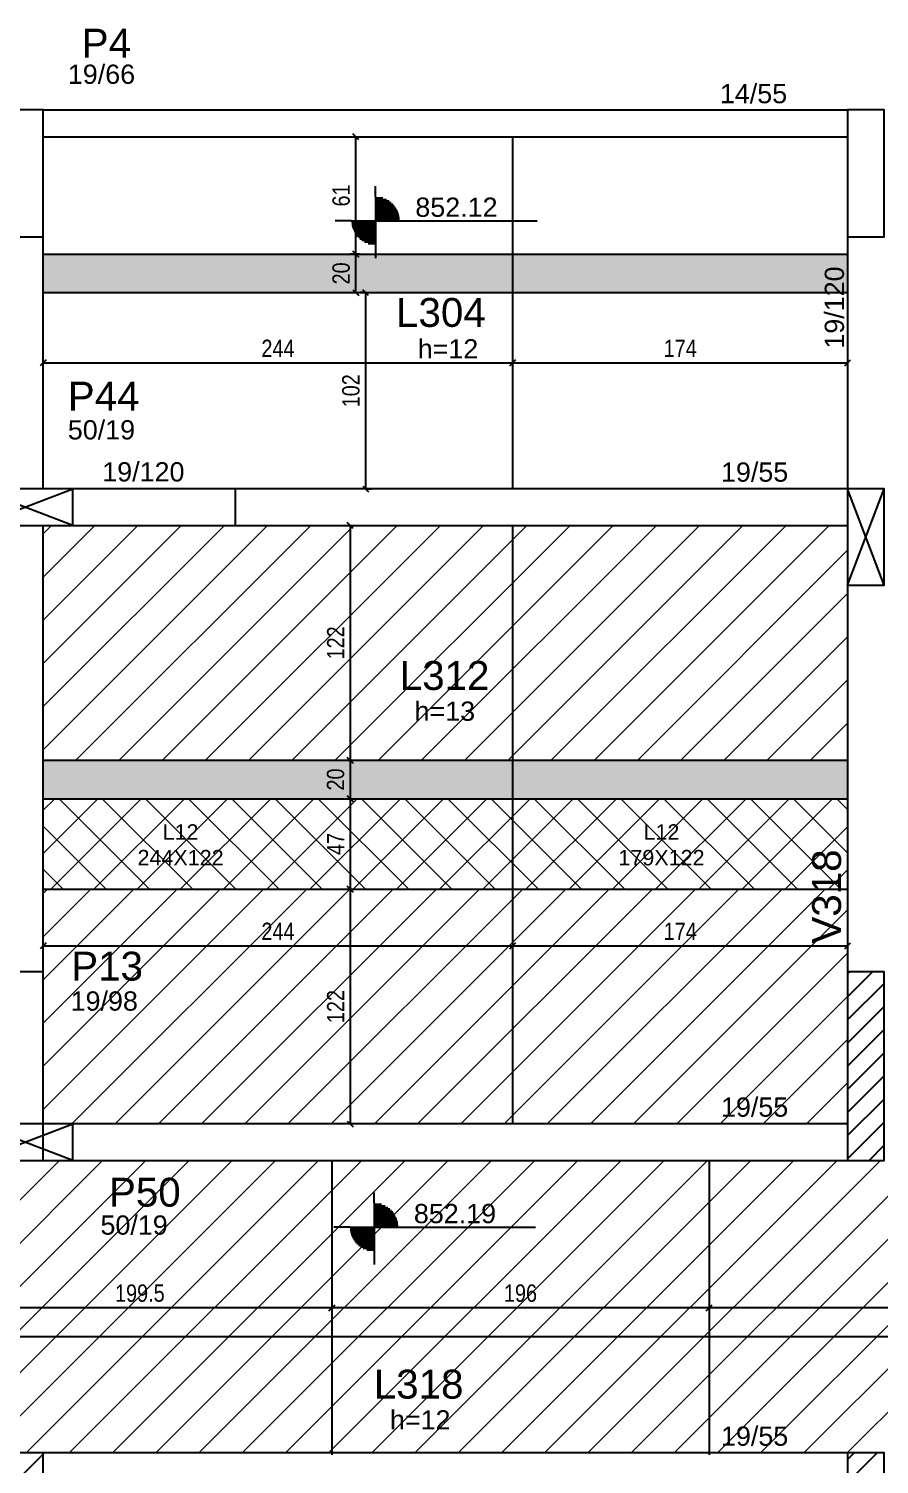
# Model space of a CAD drawing. Header units: millimetres. Extents: x 2659 to 6265, y 1520 to 2860.
# Drawn here: x 4034 to 4476, y 2104 to 2850 of the extents above; entities that cross this region are included whole.
import ezdxf

# ---------------------------------------------------------------- set-up
doc = ezdxf.new("R2010")
doc.units = ezdxf.units.MM
for name, color, linetype in [('1', 1, 'Continuous'), ('3', 3, 'Continuous'), ('4', 4, 'Continuous'), ('7', 7, 'Continuous'), ('AUX00', 7, 'Continuous'), ('Painéis', 200, 'Continuous')]:
    doc.layers.add(name, color=color, linetype=linetype)
doc.layers.add('Hachura', color=251, linetype='Continuous', lineweight=9)
doc.layers.add('REAPROVEITAMENTO', color=251, linetype='Continuous', lineweight=9)
doc.styles.add('COTA TECNICA-50', font='techl___.ttf', dxfattribs={"height": 9})
doc.styles.get("Standard").update_dxf_attribs({"font": 'arial.ttf'})
doc.dimstyles.new('COTA PAINEL-50', dxfattribs={"dimtxt": 9, "dimasz": 3, "dimexe": 3, "dimexo": 3, "dimgap": 3, "dimtad": 1, "dimdec": 1, "dimzin": 12, "dimdsep": 46, "dimtxsty": 'COTA TECNICA-50', "dimblk1": 'OBLIQUE', "dimblk2": 'OBLIQUE', "dimsah": 1, "dimcen": 0.9, "dimclrd": 4, "dimclre": 4, "dimclrt": 240, "dimadec": 1, "dimazin": 3, "dimtfac": 1, "dimtdec": 1, "dimtmove": 0, "dimatfit": 3, "dimfxl": 1, "dimtolj": 1, "dimtzin": 12, "dimarcsym": 0})

# ---------------------------------------------------------------- blocks, each defined once
blk = doc.blocks.new('_Oblique')
at = {"color": 0, "linetype": 'ByBlock', "lineweight": -2}
blk.add_line((-0.5, -0.5), (0.5, 0.5), dxfattribs=at)
blk = doc.blocks.new('*D121')
at = {"layer": 'Defpoints', "color": 0, "transparency": 16777216}
for p in [(4387.07, 2185.32), (4387.07, 2185.32), (4631.07, 2185.32)]:
    blk.add_point(p, dxfattribs=at)
at = {"layer": 'Painéis', "color": 4, "lineweight": -2, "transparency": 16777216}
blk.add_line((4631.07, 2185.32), (4387.07, 2185.32), dxfattribs=at)
at = {"layer": 'Painéis', "color": 4, "lineweight": -2, "transparency": 16777216, "xscale": 3, "yscale": 3, "zscale": 3, "rotation": 180}
blk.add_blockref('_Oblique', (4387.07, 2185.32), dxfattribs=at)
at = {"layer": 'Painéis', "color": 4, "lineweight": -2, "transparency": 16777216, "xscale": 3, "yscale": 3, "zscale": 3}
blk.add_blockref('_Oblique', (4631.07, 2185.32), dxfattribs=at)
at = {"layer": 'Painéis', "color": 240, "transparency": 16777216, "insert": (4509.07, 2192.88), "char_height": 9, "attachment_point": 5, "style": 'COTA TECNICA-50'}
blk.add_mtext('\\A1;244', dxfattribs=at)
blk = doc.blocks.new('*D122')
at = {"layer": 'Defpoints', "color": 0, "transparency": 16777216}
for p in [(4191.07, 2185.32), (4191.07, 2185.32), (4387.07, 2185.32)]:
    blk.add_point(p, dxfattribs=at)
at = {"layer": 'Painéis', "color": 4, "lineweight": -2, "transparency": 16777216}
blk.add_line((4387.07, 2185.32), (4191.07, 2185.32), dxfattribs=at)
at = {"layer": 'Painéis', "color": 4, "lineweight": -2, "transparency": 16777216, "xscale": 3, "yscale": 3, "zscale": 3, "rotation": 180}
blk.add_blockref('_Oblique', (4191.07, 2185.32), dxfattribs=at)
at = {"layer": 'Painéis', "color": 4, "lineweight": -2, "transparency": 16777216, "xscale": 3, "yscale": 3, "zscale": 3}
blk.add_blockref('_Oblique', (4387.07, 2185.32), dxfattribs=at)
at = {"layer": 'Painéis', "color": 240, "transparency": 16777216, "insert": (4289.07, 2192.94), "char_height": 9, "attachment_point": 5, "style": 'COTA TECNICA-50'}
blk.add_mtext('\\A1;196', dxfattribs=at)
blk = doc.blocks.new('*D208')
at = {"color": 4, "lineweight": -2, "transparency": 16777216}
for p, q in [((3991.57, 2187.71), (3991.57, 2188.32)), ((4191.07, 2185.32), (3991.57, 2185.32))]:
    blk.add_line(p, q, dxfattribs=at)
at = {"layer": 'Defpoints', "color": 0, "transparency": 16777216}
for p in [(3991.57, 2185.32), (3991.57, 2184.71), (4191.07, 2185.32)]:
    blk.add_point(p, dxfattribs=at)
at = {"color": 4, "lineweight": -2, "transparency": 16777216, "xscale": 3, "yscale": 3, "zscale": 3, "rotation": 180}
blk.add_blockref('_Oblique', (3991.57, 2185.32), dxfattribs=at)
at = {"color": 4, "lineweight": -2, "transparency": 16777216, "xscale": 3, "yscale": 3, "zscale": 3}
blk.add_blockref('_Oblique', (4191.07, 2185.32), dxfattribs=at)
at = {"color": 240, "transparency": 16777216, "insert": (4091.32, 2192.94), "char_height": 9, "attachment_point": 5, "style": 'COTA TECNICA-50'}
blk.add_mtext('\\A1;199.5', dxfattribs=at)
blk = doc.blocks.new('*D7')
at = {"layer": 'Defpoints', "color": 0, "transparency": 16777216}
for p in [(4200.62, 2591.94), (4200.62, 2469.94), (4200.62, 2469.94)]:
    blk.add_point(p, dxfattribs=at)
at = {"layer": 'Painéis', "color": 4, "lineweight": -2, "transparency": 16777216}
blk.add_line((4200.62, 2591.94), (4200.62, 2469.94), dxfattribs=at)
at = {"layer": 'Painéis', "color": 4, "lineweight": -2, "transparency": 16777216, "xscale": 3, "yscale": 3, "zscale": 3}
for p, rotation in [((4200.62, 2591.94), 90), ((4200.62, 2469.94), 270)]:
    blk.add_blockref('_Oblique', p, dxfattribs=dict(at, rotation=rotation))
at = {"layer": 'Painéis', "color": 240, "transparency": 16777216, "insert": (4193.07, 2530.94), "char_height": 9, "attachment_point": 5, "rotation": 90, "style": 'COTA TECNICA-50'}
blk.add_mtext('\\A1;122', dxfattribs=at)
blk = doc.blocks.new('*D8')
at = {"layer": 'Defpoints', "color": 0, "transparency": 16777216}
for p in [(4200.62, 2469.94), (4200.62, 2449.94), (4200.62, 2449.94)]:
    blk.add_point(p, dxfattribs=at)
at = {"layer": 'Painéis', "color": 4, "lineweight": -2, "transparency": 16777216}
blk.add_line((4200.62, 2469.94), (4200.62, 2449.94), dxfattribs=at)
at = {"layer": 'Painéis', "color": 4, "lineweight": -2, "transparency": 16777216, "xscale": 3, "yscale": 3, "zscale": 3}
for p, rotation in [((4200.62, 2469.94), 90), ((4200.62, 2449.94), 270)]:
    blk.add_blockref('_Oblique', p, dxfattribs=dict(at, rotation=rotation))
at = {"layer": 'Painéis', "color": 240, "transparency": 16777216, "insert": (4193.03, 2459.94), "char_height": 9, "attachment_point": 5, "rotation": 90, "style": 'COTA TECNICA-50'}
blk.add_mtext('\\A1;20', dxfattribs=at)
blk = doc.blocks.new('*D9')
at = {"layer": 'Defpoints', "color": 0, "transparency": 16777216}
for p in [(4200.62, 2449.94), (4200.62, 2402.94), (4200.62, 2402.94)]:
    blk.add_point(p, dxfattribs=at)
at = {"layer": 'Painéis', "color": 4, "lineweight": -2, "transparency": 16777216}
blk.add_line((4200.62, 2449.94), (4200.62, 2402.94), dxfattribs=at)
at = {"layer": 'Painéis', "color": 4, "lineweight": -2, "transparency": 16777216, "xscale": 3, "yscale": 3, "zscale": 3}
for p, rotation in [((4200.62, 2449.94), 90), ((4200.62, 2402.94), 270)]:
    blk.add_blockref('_Oblique', p, dxfattribs=dict(at, rotation=rotation))
at = {"layer": 'Painéis', "color": 240, "transparency": 16777216, "insert": (4193.06, 2426.44), "char_height": 9, "attachment_point": 5, "rotation": 90, "style": 'COTA TECNICA-50'}
blk.add_mtext('\\A1;47', dxfattribs=at)
blk = doc.blocks.new('*D10')
at = {"layer": 'Defpoints', "color": 0, "transparency": 16777216}
for p in [(4200.62, 2402.94), (4200.62, 2280.94), (4200.62, 2280.94)]:
    blk.add_point(p, dxfattribs=at)
at = {"layer": 'Painéis', "color": 4, "lineweight": -2, "transparency": 16777216}
blk.add_line((4200.62, 2402.94), (4200.62, 2280.94), dxfattribs=at)
at = {"layer": 'Painéis', "color": 4, "lineweight": -2, "transparency": 16777216, "xscale": 3, "yscale": 3, "zscale": 3}
for p, rotation in [((4200.62, 2402.94), 90), ((4200.62, 2280.94), 270)]:
    blk.add_blockref('_Oblique', p, dxfattribs=dict(at, rotation=rotation))
at = {"layer": 'Painéis', "color": 240, "transparency": 16777216, "insert": (4193.07, 2341.94), "char_height": 9, "attachment_point": 5, "rotation": 90, "style": 'COTA TECNICA-50'}
blk.add_mtext('\\A1;122', dxfattribs=at)
blk = doc.blocks.new('*D153')
at = {"layer": 'Defpoints', "color": 0, "transparency": 16777216}
for p in [(4041.07, 2373.48), (4285.07, 2373.48), (4285.07, 2373.48)]:
    blk.add_point(p, dxfattribs=at)
at = {"layer": 'Painéis', "color": 4, "lineweight": -2, "transparency": 16777216}
blk.add_line((4041.07, 2373.48), (4285.07, 2373.48), dxfattribs=at)
at = {"layer": 'Painéis', "color": 4, "lineweight": -2, "transparency": 16777216, "xscale": 3, "yscale": 3, "zscale": 3, "rotation": 180}
blk.add_blockref('_Oblique', (4041.07, 2373.48), dxfattribs=at)
at = {"layer": 'Painéis', "color": 4, "lineweight": -2, "transparency": 16777216, "xscale": 3, "yscale": 3, "zscale": 3}
blk.add_blockref('_Oblique', (4285.07, 2373.48), dxfattribs=at)
at = {"layer": 'Painéis', "color": 240, "transparency": 16777216, "insert": (4163.07, 2381.04), "char_height": 9, "attachment_point": 5, "style": 'COTA TECNICA-50'}
blk.add_mtext('\\A1;244', dxfattribs=at)
blk = doc.blocks.new('*D11')
at = {"layer": 'Defpoints', "color": 0, "transparency": 16777216}
for p in [(4285.07, 2373.48), (4459.07, 2373.48), (4459.07, 2373.48)]:
    blk.add_point(p, dxfattribs=at)
at = {"layer": 'Painéis', "color": 4, "lineweight": -2, "transparency": 16777216}
blk.add_line((4285.07, 2373.48), (4459.07, 2373.48), dxfattribs=at)
at = {"layer": 'Painéis', "color": 4, "lineweight": -2, "transparency": 16777216, "xscale": 3, "yscale": 3, "zscale": 3, "rotation": 180}
blk.add_blockref('_Oblique', (4285.07, 2373.48), dxfattribs=at)
at = {"layer": 'Painéis', "color": 4, "lineweight": -2, "transparency": 16777216, "xscale": 3, "yscale": 3, "zscale": 3}
blk.add_blockref('_Oblique', (4459.07, 2373.48), dxfattribs=at)
at = {"layer": 'Painéis', "color": 240, "transparency": 16777216, "insert": (4372.07, 2381.04), "char_height": 9, "attachment_point": 5, "style": 'COTA TECNICA-50'}
blk.add_mtext('\\A1;174', dxfattribs=at)
blk = doc.blocks.new('*D173')
at = {"layer": 'Defpoints', "color": 0, "transparency": 16777216}
for p in [(4210.98, 2712.94), (4205.9, 2610.94), (4208.6, 2610.94)]:
    blk.add_point(p, dxfattribs=at)
at = {"layer": 'Painéis', "color": 4, "lineweight": -2, "transparency": 16777216}
for p, q in [((4207.98, 2712.94), (4205.6, 2712.94)), ((4208.6, 2712.94), (4208.6, 2610.94)), ((4208.9, 2610.94), (4211.6, 2610.94))]:
    blk.add_line(p, q, dxfattribs=at)
at = {"layer": 'Painéis', "color": 4, "lineweight": -2, "transparency": 16777216, "xscale": 3, "yscale": 3, "zscale": 3}
for p, rotation in [((4208.6, 2712.94), 90), ((4208.6, 2610.94), 270)]:
    blk.add_blockref('_Oblique', p, dxfattribs=dict(at, rotation=rotation))
at = {"layer": 'Painéis', "color": 240, "transparency": 16777216, "insert": (4201.01, 2661.94), "char_height": 9, "attachment_point": 5, "rotation": 90, "style": 'COTA TECNICA-50'}
blk.add_mtext('\\A1;102', dxfattribs=at)
blk = doc.blocks.new('*D174')
at = {"layer": 'Defpoints', "color": 0, "transparency": 16777216}
for p in [(4203.52, 2732.94), (4208.53, 2732.94), (4203.52, 2712.94)]:
    blk.add_point(p, dxfattribs=at)
at = {"layer": 'Painéis', "color": 4, "lineweight": -2, "transparency": 16777216}
for p, q in [((4205.53, 2732.94), (4200.52, 2732.94)), ((4203.52, 2712.94), (4203.52, 2732.94))]:
    blk.add_line(p, q, dxfattribs=at)
at = {"layer": 'Painéis', "color": 4, "lineweight": -2, "transparency": 16777216, "xscale": 3, "yscale": 3, "zscale": 3}
for p, rotation in [((4203.52, 2732.94), 90), ((4203.52, 2712.94), 270)]:
    blk.add_blockref('_Oblique', p, dxfattribs=dict(at, rotation=rotation))
at = {"layer": 'Painéis', "color": 240, "transparency": 16777216, "insert": (4195.93, 2722.94), "char_height": 9, "attachment_point": 5, "rotation": 90, "style": 'COTA TECNICA-50'}
blk.add_mtext('\\A1;20', dxfattribs=at)
blk = doc.blocks.new('*D31')
at = {"layer": 'Defpoints', "color": 0, "transparency": 16777216}
for p in [(4203.52, 2793.94), (4203.52, 2793.94), (4203.52, 2732.94)]:
    blk.add_point(p, dxfattribs=at)
at = {"layer": 'Painéis', "color": 4, "lineweight": -2, "transparency": 16777216}
blk.add_line((4203.52, 2732.94), (4203.52, 2793.94), dxfattribs=at)
at = {"layer": 'Painéis', "color": 4, "lineweight": -2, "transparency": 16777216, "xscale": 3, "yscale": 3, "zscale": 3}
for p, rotation in [((4203.52, 2793.94), 90), ((4203.52, 2732.94), 270)]:
    blk.add_blockref('_Oblique', p, dxfattribs=dict(at, rotation=rotation))
at = {"layer": 'Painéis', "color": 240, "transparency": 16777216, "insert": (4195.93, 2763.44), "char_height": 9, "attachment_point": 5, "rotation": 90, "style": 'COTA TECNICA-50'}
blk.add_mtext('\\A1;61', dxfattribs=at)
blk = doc.blocks.new('*D175')
at = {"layer": 'Defpoints', "color": 0, "transparency": 16777216}
for p in [(4041.07, 2676.44), (4285.07, 2676.44), (4285.07, 2676.44)]:
    blk.add_point(p, dxfattribs=at)
at = {"layer": 'Painéis', "color": 4, "lineweight": -2, "transparency": 16777216}
blk.add_line((4041.07, 2676.44), (4285.07, 2676.44), dxfattribs=at)
at = {"layer": 'Painéis', "color": 4, "lineweight": -2, "transparency": 16777216, "xscale": 3, "yscale": 3, "zscale": 3, "rotation": 180}
blk.add_blockref('_Oblique', (4041.07, 2676.44), dxfattribs=at)
at = {"layer": 'Painéis', "color": 4, "lineweight": -2, "transparency": 16777216, "xscale": 3, "yscale": 3, "zscale": 3}
blk.add_blockref('_Oblique', (4285.07, 2676.44), dxfattribs=at)
at = {"layer": 'Painéis', "color": 240, "transparency": 16777216, "insert": (4163.07, 2684), "char_height": 9, "attachment_point": 5, "style": 'COTA TECNICA-50'}
blk.add_mtext('\\A1;244', dxfattribs=at)
blk = doc.blocks.new('*D32')
at = {"layer": 'Defpoints', "color": 0, "transparency": 16777216}
for p in [(4285.07, 2676.44), (4459.07, 2676.44), (4459.07, 2676.44)]:
    blk.add_point(p, dxfattribs=at)
at = {"layer": 'Painéis', "color": 4, "lineweight": -2, "transparency": 16777216}
blk.add_line((4285.07, 2676.44), (4459.07, 2676.44), dxfattribs=at)
at = {"layer": 'Painéis', "color": 4, "lineweight": -2, "transparency": 16777216, "xscale": 3, "yscale": 3, "zscale": 3, "rotation": 180}
blk.add_blockref('_Oblique', (4285.07, 2676.44), dxfattribs=at)
at = {"layer": 'Painéis', "color": 4, "lineweight": -2, "transparency": 16777216, "xscale": 3, "yscale": 3, "zscale": 3}
blk.add_blockref('_Oblique', (4459.07, 2676.44), dxfattribs=at)
at = {"layer": 'Painéis', "color": 240, "transparency": 16777216, "insert": (4372.07, 2684), "char_height": 9, "attachment_point": 5, "style": 'COTA TECNICA-50'}
blk.add_mtext('\\A1;174', dxfattribs=at)

msp = doc.modelspace()

# ---------------------------------------------------------------- hatches: boundary and pattern name
at = {"layer": 'Hachura', "linetype": 'ByBlock'}
h = msp.add_hatch(color=256, dxfattribs=at)
h.dxf.hatch_style = 1
h.paths.add_polyline_path([(4041.07, 2712.94), (4459.07, 2712.94), (4459.07, 2732.94), (4041.07, 2732.94)])
h = msp.add_hatch(color=256, dxfattribs=at)
h.dxf.hatch_style = 1
h.paths.add_polyline_path([(4041.07, 2449.94), (4459.07, 2449.94), (4459.07, 2469.94), (4041.07, 2469.94)])
h = msp.add_hatch(dxfattribs=at)
h.set_pattern_fill('ANSI37', color=256, scale=5)
h.set_pattern_definition([(45, (-1890, -142), (-11.22532, 11.22532), []), (135, (-1890, -142), (-11.22532, -11.22532), [])])
h.paths.add_polyline_path([(4459.07, 2449.94), (4041.07, 2449.94), (4041.07, 2402.94), (4459.07, 2402.94)])
at = {"layer": 'REAPROVEITAMENTO', "linetype": 'ByBlock'}
h = msp.add_hatch(dxfattribs=at)
h.set_pattern_fill('ANSI31', color=256, scale=5, style=2)
h.set_pattern_definition([(45, (-2436.182, 667.82), (-11.22532, 11.22532), [])])
h.paths.add_polyline_path([(4459.07, 2469.94), (4041.07, 2469.94), (4041.07, 2591.94), (4459.07, 2591.94)])
h = msp.add_hatch(dxfattribs=at)
h.set_pattern_fill('ANSI31', color=256, scale=5, style=2)
h.set_pattern_definition([(45, (-2436.182, 525.82), (-11.22532, 11.22532), [])])
h.paths.add_polyline_path([(4459.07, 2402.94), (4041.07, 2402.94), (4041.07, 2280.94), (4459.07, 2280.94)])
h = msp.add_hatch(dxfattribs=at)
h.set_pattern_fill('ANSI31', color=256, scale=5, style=2)
h.set_pattern_definition([(45, (-1044.44, -25.68), (-11.22532, 11.22532), [])])
h.paths.add_polyline_path([(2939.07, 2261.94), (2939.07, 2109.94), (5352.07, 2109.94), (5352.07, 2261.94)])

# ---------------------------------------------------------------- linework, layer by layer
at = {"layer": '1', "linetype": 'Continuous'}
for p, q in [((4006.57, 2591.94), (4056.57, 2610.94)), ((4056.57, 2591.94), (4006.57, 2610.94)), ((4459.07, 2560.94), (4478.07, 2610.94)), ((4478.07, 2560.94), (4459.07, 2610.94)), ((4006.57, 2261.94), (4056.57, 2280.94)), ((4056.57, 2261.94), (4006.57, 2280.94))]:
    msp.add_line(p, q, dxfattribs=at)
at = {"layer": '3', "linetype": 'Continuous'}
for p, q in [((4041.07, 2807.94), (4459.07, 2807.94)), ((4041.07, 2793.94), (4459.07, 2793.94)), ((4213.79, 2762.77), (4213.79, 2768.27)), ((4213.79, 2762.77), (4213.79, 2737.77)), ((4213.79, 2762.16), (4217.64, 2762.16)), ((4213.79, 2761.37), (4219.54, 2761.37)), ((4213.79, 2760.58), (4220.87, 2760.58)), ((4213.79, 2759.78), (4221.9, 2759.78)), ((4213.79, 2758.99), (4222.75, 2758.99)), ((4213.79, 2758.2), (4223.46, 2758.2)), ((4213.79, 2757.4), (4224.06, 2757.4)), ((4213.79, 2756.61), (4224.57, 2756.61)), ((4213.79, 2755.82), (4225, 2755.82)), ((4213.79, 2755.03), (4225.35, 2755.03)), ((4213.79, 2754.23), (4225.65, 2754.23)), ((4213.79, 2753.44), (4225.89, 2753.44)), ((4201.29, 2750.27), (4192.87, 2750.27)), ((4201.29, 2750.27), (4226.29, 2750.27)), ((4213.79, 2749.48), (4201.29, 2749.48)), ((4213.79, 2748.68), (4201.4, 2748.68)), ((4213.79, 2747.89), (4201.52, 2747.89)), ((4213.79, 2747.1), (4201.7, 2747.1)), ((4213.79, 2746.3), (4201.94, 2746.3)), ((4213.79, 2745.51), (4202.24, 2745.51)), ((4213.79, 2752.65), (4226.07, 2752.65)), ((4213.79, 2751.85), (4226.19, 2751.85)), ((4213.79, 2751.06), (4226.29, 2751.06)), ((4226.29, 2750.27), (4297.72, 2750.27)), ((4213.79, 2744.72), (4202.59, 2744.72)), ((4213.79, 2743.93), (4203.02, 2743.93)), ((4213.79, 2743.13), (4203.53, 2743.13)), ((4213.79, 2742.34), (4204.13, 2742.34)), ((4213.79, 2741.55), (4204.84, 2741.55)), ((4213.79, 2740.75), (4205.69, 2740.75)), ((4213.79, 2739.96), (4206.72, 2739.96)), ((4213.79, 2739.17), (4208.05, 2739.17)), ((4213.79, 2738.38), (4209.95, 2738.38)), ((4213.79, 2737.77), (4213.79, 2730.9)), ((4141.07, 2591.94), (4141.07, 2610.94)), ((4459.07, 2346.99), (4472.01, 2359.94)), ((4459.07, 2359.01), (4459.99, 2359.94)), ((4459.07, 2334.97), (4478.07, 2353.97)), ((4459.07, 2322.95), (4478.07, 2341.95)), ((4459.07, 2310.93), (4478.07, 2329.93)), ((4459.07, 2298.91), (4478.07, 2317.91)), ((4459.07, 2286.89), (4478.07, 2305.89)), ((4459.07, 2274.87), (4478.07, 2293.87)), ((4459.07, 2262.85), (4478.07, 2281.85)), ((4470.18, 2261.94), (4478.07, 2269.83)), ((4213.03, 2239.78), (4213.03, 2245.28)), ((4213.03, 2239.78), (4213.03, 2214.78)), ((4213.03, 2239.17), (4216.88, 2239.17)), ((4213.03, 2238.38), (4218.78, 2238.38)), ((4213.03, 2237.59), (4220.11, 2237.59)), ((4213.03, 2236.79), (4221.14, 2236.79)), ((4213.03, 2236), (4221.99, 2236)), ((4213.03, 2235.21), (4222.7, 2235.21)), ((4213.03, 2234.42), (4223.3, 2234.42)), ((4213.03, 2233.62), (4223.81, 2233.62)), ((4213.03, 2232.83), (4224.23, 2232.83)), ((4213.03, 2232.04), (4224.59, 2232.04)), ((4213.03, 2231.24), (4224.89, 2231.24)), ((4200.53, 2227.28), (4192.11, 2227.28)), ((4200.53, 2227.28), (4225.53, 2227.28)), ((4213.03, 2226.49), (4200.53, 2226.49)), ((4213.03, 2225.69), (4200.63, 2225.69)), ((4213.03, 2224.9), (4200.76, 2224.9)), ((4213.03, 2224.11), (4200.94, 2224.11)), ((4213.03, 2223.32), (4201.18, 2223.32)), ((4213.03, 2230.45), (4225.13, 2230.45)), ((4213.03, 2229.66), (4225.31, 2229.66)), ((4213.03, 2228.87), (4225.43, 2228.87)), ((4213.03, 2228.07), (4225.53, 2228.07)), ((4225.53, 2227.28), (4296.96, 2227.28)), ((4213.03, 2222.52), (4201.47, 2222.52)), ((4213.03, 2221.73), (4201.83, 2221.73)), ((4213.03, 2220.94), (4202.26, 2220.94)), ((4213.03, 2220.14), (4202.77, 2220.14)), ((4213.03, 2219.35), (4203.37, 2219.35)), ((4213.03, 2218.56), (4204.08, 2218.56)), ((4213.03, 2217.77), (4204.93, 2217.77)), ((4213.03, 2216.97), (4205.96, 2216.97)), ((4213.03, 2216.18), (4207.29, 2216.18)), ((4213.03, 2215.39), (4209.18, 2215.39)), ((4213.03, 2214.78), (4213.03, 2207.91)), ((4022.07, 2090.3), (4041.07, 2109.3)), ((4459.07, 2094.55), (4474.45, 2109.94)), ((4459.07, 2106.58), (4462.43, 2109.94))]:
    msp.add_line(p, q, dxfattribs=at)
for points in [[(4041.07, 2610.94), (4041.07, 2741.94)], [(4459.07, 2741.94), (4459.07, 2610.94)], [(4459.07, 2610.94), (4056.57, 2610.94)], [(4041.07, 2359.94), (4041.07, 2591.94)], [(4056.57, 2591.94), (4459.07, 2591.94)], [(4459.07, 2591.94), (4459.07, 2359.94)], [(4459.07, 2280.94), (4041.07, 2280.94)], [(4041.07, 2261.94), (4459.07, 2261.94)], [(4459.07, 2109.94), (4041.07, 2109.94)]]:
    msp.add_lwpolyline(points, dxfattribs=at)
at = {"layer": '7', "linetype": 'Continuous'}
for points in [[(4022.07, 2741.94), (4041.07, 2741.94), (4041.07, 2807.94), (4022.07, 2807.94), (4022.07, 2741.94)], [(4459.07, 2741.94), (4478.07, 2741.94), (4478.07, 2807.94), (4459.07, 2807.94), (4459.07, 2741.94)], [(4006.57, 2591.94), (4056.57, 2591.94), (4056.57, 2610.94), (4006.57, 2610.94), (4006.57, 2591.94)], [(4459.07, 2560.94), (4478.07, 2560.94), (4478.07, 2610.94), (4459.07, 2610.94), (4459.07, 2560.94)], [(4022.07, 2261.94), (4041.07, 2261.94), (4041.07, 2359.94), (4022.07, 2359.94), (4022.07, 2261.94)], [(4459.07, 2261.94), (4478.07, 2261.94), (4478.07, 2359.94), (4459.07, 2359.94), (4459.07, 2261.94)], [(4006.57, 2261.94), (4056.57, 2261.94), (4056.57, 2280.94), (4006.57, 2280.94), (4006.57, 2261.94)], [(4022.07, 2023.94), (4041.07, 2023.94), (4041.07, 2109.94), (4022.07, 2109.94), (4022.07, 2023.94)], [(4459.07, 2023.94), (4478.07, 2023.94), (4478.07, 2109.94), (4459.07, 2109.94), (4459.07, 2023.94)]]:
    msp.add_lwpolyline(points, dxfattribs=at)
at = {"layer": 'Painéis'}
for p, q in [((4285.07, 2610.94), (4285.07, 2793.94)), ((4041.07, 2732.94), (4459.07, 2732.94)), ((4041.07, 2712.94), (4459.07, 2712.94)), ((4285.07, 2280.94), (4285.07, 2591.94)), ((4041.07, 2469.94), (4459.07, 2469.94)), ((4041.07, 2449.94), (4459.07, 2449.94)), ((4041.07, 2402.94), (4459.07, 2402.94)), ((4191.07, 2261.94), (4191.07, 2109.01)), ((4387.07, 2261.94), (4387.07, 2109.01)), ((2939.07, 2170.44), (6078.07, 2170.44))]:
    msp.add_line(p, q, dxfattribs=at)

# ---------------------------------------------------------------- texts
at = {"layer": '3', "linetype": 'Continuous'}
for s, p in [('19/66', (4053.91, 2821.45)), ('14/55', (4392.68, 2811.37)), ('852.12', (4234.45, 2752.34)), ('h=12', (4235.69, 2678.74)), ('50/19', (4053.89, 2636.65)), ('19/120', (4071.78, 2614.83)), ('19/55', (4393.26, 2614.69)), ('h=13', (4234.05, 2490.44)), ('19/98', (4055.34, 2339.81)), ('19/55', (4393.26, 2284.69)), ('852.19', (4233.69, 2229.35)), ('50/19', (4070.85, 2223.38)), ('h=12', (4221.26, 2122.14)), ('19/55', (4393.26, 2113.69))]:
    msp.add_text(s, height=10, dxfattribs=at).set_placement(p)
msp.add_text('19/120', height=10, rotation=90, dxfattribs=at).set_placement((4457.17, 2683.84))
at = {"layer": '4', "linetype": 'Continuous'}
for s, p in [('P4', (4061.11, 2835.1)), ('L304', (4224.42, 2695.15)), ('P44', (4053.89, 2651.65)), ('L312', (4226.36, 2506.48)), ('P13', (4055.65, 2355.44)), ('P50', (4075.26, 2237.95)), ('L318', (4212.86, 2138.2))]:
    msp.add_text(s, height=15, dxfattribs=at).set_placement(p)
msp.add_text('V318', height=15, rotation=90, dxfattribs=at).set_placement((4455.62, 2374.66))
at = {"layer": 'AUX00', "char_height": 8, "attachment_point": 1}
for s, width, heights, insert in [('\\pxqc;L12^J244X122', 132.7209, [23.32], (4046.11, 2436.65)), ('\\pxqc;L12^J179X122', 123.1041, [0], (4300.79, 2436.65))]:
    msp.add_mtext_dynamic_manual_height_columns(s, width=width, gutter_width=12.5, heights=heights, dxfattribs=dict(at, insert=insert))

# ---------------------------------------------------------------- dimensions: what is measured, and where the dimension line sits
dim = msp.add_linear_dim(base=(3991.57, 2185.32), p1=(4191.07, 2185.32), p2=(3991.57, 2184.71), dimstyle='COTA PAINEL-50')
dim.commit()
dim.dimension.update_dxf_attribs({"geometry": '*D208', "text_midpoint": (4091.32, 2192.94)})
at = {"layer": 'Painéis'}
for base, p1, p2, picture, middle in [((4203.52, 2793.94), (4203.52, 2732.94), (4203.52, 2793.94), '*D31', (4195.93, 2763.44)), ((4203.52, 2732.94), (4203.52, 2712.94), (4208.53, 2732.94), '*D174', (4195.93, 2722.94)), ((4208.6, 2610.94), (4210.98, 2712.94), (4205.9, 2610.94), '*D173', (4201.01, 2661.94)), ((4200.62, 2469.94), (4200.62, 2591.94), (4200.62, 2469.94), '*D7', (4193.07, 2530.94)), ((4200.62, 2449.94), (4200.62, 2469.94), (4200.62, 2449.94), '*D8', (4193.03, 2459.94)), ((4200.62, 2402.94), (4200.62, 2449.94), (4200.62, 2402.94), '*D9', (4193.06, 2426.44)), ((4200.62, 2280.94), (4200.62, 2402.94), (4200.62, 2280.94), '*D10', (4193.07, 2341.94))]:
    dim = msp.add_linear_dim(base=base, p1=p1, p2=p2, angle=90, dimstyle='COTA PAINEL-50', dxfattribs=at)
    dim.commit()
    dim.dimension.update_dxf_attribs({"geometry": picture, "text_midpoint": middle})
for base, p1, p2, picture, middle in [((4285.07, 2676.44), (4041.07, 2676.44), (4285.07, 2676.44), '*D175', (4163.07, 2684)), ((4459.07, 2676.44), (4285.07, 2676.44), (4459.07, 2676.44), '*D32', (4372.07, 2684)), ((4285.07, 2373.48), (4041.07, 2373.48), (4285.07, 2373.48), '*D153', (4163.07, 2381.04)), ((4459.07, 2373.48), (4285.07, 2373.48), (4459.07, 2373.48), '*D11', (4372.07, 2381.04)), ((4191.07, 2185.32), (4387.07, 2185.32), (4191.07, 2185.32), '*D122', (4289.07, 2192.94)), ((4387.07, 2185.32), (4631.07, 2185.32), (4387.07, 2185.32), '*D121', (4509.07, 2192.88))]:
    dim = msp.add_linear_dim(base=base, p1=p1, p2=p2, dimstyle='COTA PAINEL-50', dxfattribs=at)
    dim.commit()
    dim.dimension.update_dxf_attribs({"geometry": picture, "text_midpoint": middle})

doc.saveas('drawing.dxf')
